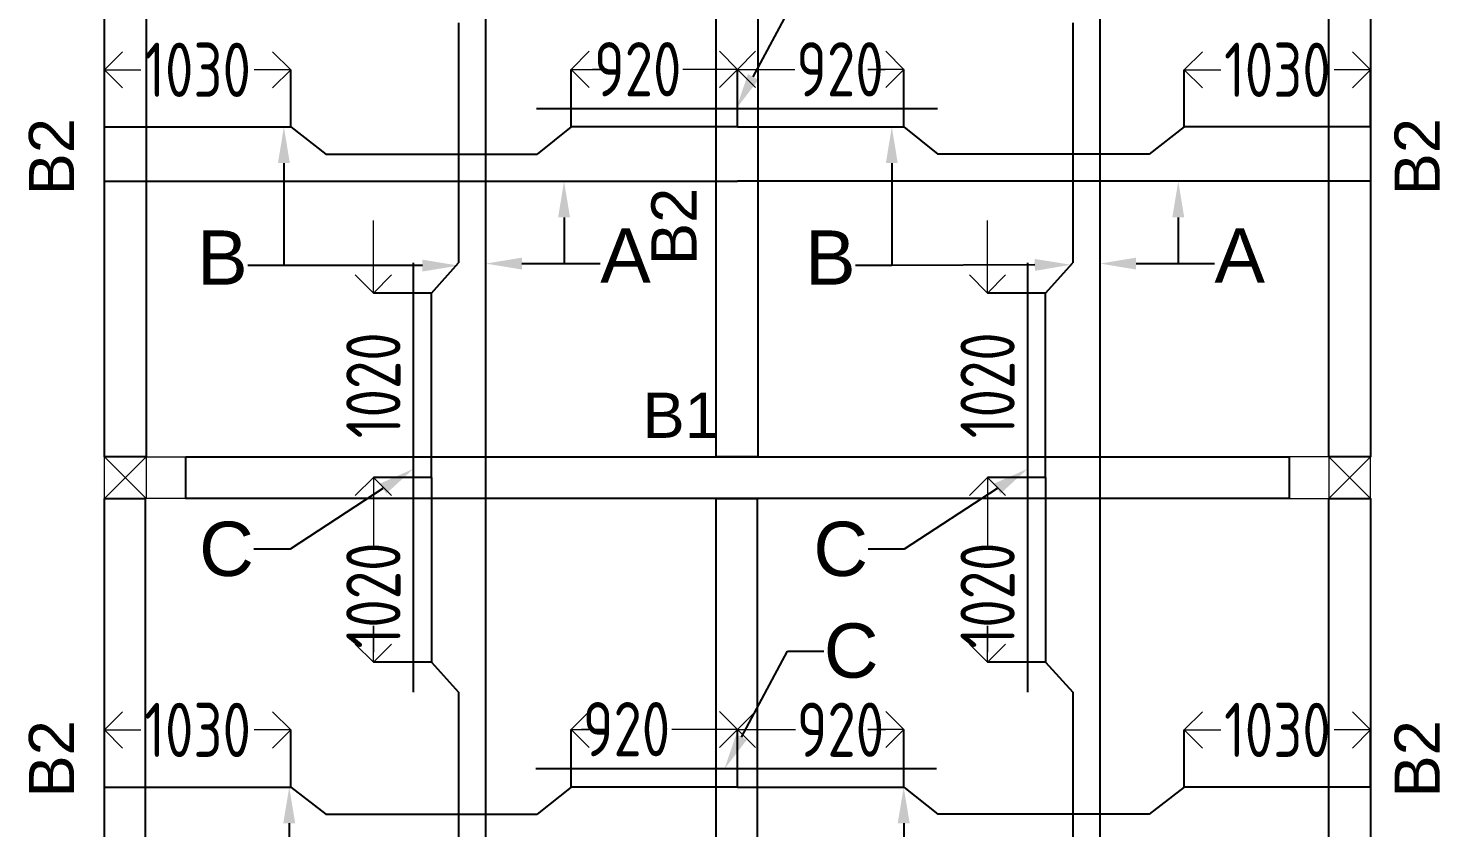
# Model space of a CAD drawing. Header units: inches. Extents: x -605 to 2991212, y -2872845 to 0.
# Drawn here: x 2845489 to 2853293, y -2299401 to -2294982 of the extents above; entities that cross this region are included whole.
import ezdxf
from ezdxf import colors
from ezdxf.entities.mleader import LeaderData, LeaderLine
from ezdxf.enums import TextEntityAlignment as Align
from ezdxf.math import Vec2, Vec3

# ---------------------------------------------------------------- set-up
doc = ezdxf.new("R2010")
doc.units = ezdxf.units.IN
doc.header["$LTSCALE"] = 600
doc.header["$MEASUREMENT"] = 0
for name, color, linetype, lineweight in [('rDIMension', 1, 'Continuous', 18), ('rRCC 2', 40, 'Continuous', 15), ('rREINF 1', 1, 'Continuous', 25)]:
    doc.layers.add(name, color=color, linetype=linetype, lineweight=lineweight)
doc.styles.add('DIM', font='geniso.shx', dxfattribs={"width": 0.85})
doc.styles.get("Standard").update_dxf_attribs({"font": 'arial.ttf'})
doc.dimstyles.new('ST-100', dxfattribs={"dimscale": 100, "dimtxt": 2.5, "dimasz": 2, "dimexe": 0.18, "dimexo": 0.0625, "dimgap": 0.2, "dimtad": 0, "dimdec": 0, "dimzin": 0, "dimdsep": 46, "dimtxsty": 'DIM', "dimblk": 'OPEN90', "dimcen": 0.09, "dimclrd": 256, "dimclrt": 7, "dimadec": 0, "dimazin": 0, "dimtfac": 1, "dimtdec": 0, "dimtofl": 0, "dimtmove": 0, "dimatfit": 3, "dimldrblk": 'OPEN90', "dimfxl": 1, "dimtolj": 1, "dimtzin": 0, "dimlwd": -1, "dimarcsym": 0})

# ---------------------------------------------------------------- blocks, each defined once
blk = doc.blocks.new('_Open90')
at = {"color": 0, "linetype": 'ByBlock', "lineweight": -2}
for p, q in [((-0.5, 0.5), (0, 0)), ((0, 0), (-1, 0)), ((0, 0), (-0.5, -0.5))]:
    blk.add_line(p, q, dxfattribs=at)
blk = doc.blocks.new('*D1031')
at = {"layer": 'Defpoints', "color": 0, "linetype": 'ByBlock'}
for p in [(2846940.3, -2295211.3), (2845910.3, -2295527.1), (2846940.3, -2295527.1)]:
    blk.add_point(p, dxfattribs=at)
at = {"layer": 'rDIMension', "color": 0, "linetype": 'ByBlock', "lineweight": -2}
for p, q in [((2845910.3, -2295527.1), (2845910.3, -2295211.3)), ((2846940.3, -2295527.1), (2846940.3, -2295211.3))]:
    blk.add_line(p, q, dxfattribs=at)
at = {"layer": 'rDIMension'}
for p, q in [((2846110.3, -2295211.3), (2846111.9, -2295211.3)), ((2846740.3, -2295211.3), (2846738.6, -2295211.3))]:
    blk.add_line(p, q, dxfattribs=at)
at = {"layer": 'rDIMension', "linetype": 'ByBlock', "xscale": 200, "yscale": 200, "zscale": 200, "rotation": 180}
blk.add_blockref('_Open90', (2845910.3, -2295211.3), dxfattribs=at)
at = {"layer": 'rDIMension', "linetype": 'ByBlock', "xscale": 200, "yscale": 200, "zscale": 200}
blk.add_blockref('_Open90', (2846940.3, -2295211.3), dxfattribs=at)
at = {"layer": 'rDIMension', "color": 7, "linetype": 'ByBlock', "insert": (2846425.3, -2295211.3), "char_height": 300, "attachment_point": 5, "style": 'DIM'}
blk.add_mtext('\\A1;1030', dxfattribs=at)
blk = doc.blocks.new('*D1032')
at = {"layer": 'Defpoints', "color": 0, "linetype": 'ByBlock'}
for p in [(2849410.3, -2295208.7), (2848490.3, -2295527.1), (2849410.3, -2295527.1)]:
    blk.add_point(p, dxfattribs=at)
at = {"layer": 'rDIMension', "color": 0, "linetype": 'ByBlock', "lineweight": -2}
for p, q in [((2848490.3, -2295527.1), (2848490.3, -2295208.7)), ((2849410.3, -2295527.1), (2849410.3, -2295208.7))]:
    blk.add_line(p, q, dxfattribs=at)
at = {"layer": 'rDIMension'}
for p, q in [((2848690.3, -2295208.7), (2848609.3, -2295208.7)), ((2849210.3, -2295208.7), (2849108.5, -2295208.7))]:
    blk.add_line(p, q, dxfattribs=at)
at = {"layer": 'rDIMension', "linetype": 'ByBlock', "xscale": 200, "yscale": 200, "zscale": 200, "rotation": 180}
blk.add_blockref('_Open90', (2848490.3, -2295208.7), dxfattribs=at)
at = {"layer": 'rDIMension', "linetype": 'ByBlock', "xscale": 200, "yscale": 200, "zscale": 200}
blk.add_blockref('_Open90', (2849410.3, -2295208.7), dxfattribs=at)
at = {"layer": 'rDIMension', "color": 7, "linetype": 'ByBlock', "insert": (2848858.9, -2295208.1), "char_height": 300, "attachment_point": 5, "style": 'DIM'}
blk.add_mtext('\\A1;920', dxfattribs=at)
blk = doc.blocks.new('*D1033')
at = {"layer": 'Defpoints', "color": 0, "linetype": 'ByBlock'}
for p in [(2851880.3, -2295211.3), (2851880.3, -2295527.1), (2852910.3, -2295527.1)]:
    blk.add_point(p, dxfattribs=at)
at = {"layer": 'rDIMension', "color": 0, "linetype": 'ByBlock', "lineweight": -2}
for p, q in [((2851880.3, -2295527.1), (2851880.3, -2295211.3)), ((2852910.3, -2295527.1), (2852910.3, -2295211.3))]:
    blk.add_line(p, q, dxfattribs=at)
at = {"layer": 'rDIMension'}
for p, q in [((2852080.3, -2295211.3), (2852081.9, -2295211.3)), ((2852710.3, -2295211.3), (2852708.6, -2295211.3))]:
    blk.add_line(p, q, dxfattribs=at)
at = {"layer": 'rDIMension', "linetype": 'ByBlock', "xscale": 200, "yscale": 200, "zscale": 200, "rotation": 180}
blk.add_blockref('_Open90', (2851880.3, -2295211.3), dxfattribs=at)
at = {"layer": 'rDIMension', "linetype": 'ByBlock', "xscale": 200, "yscale": 200, "zscale": 200}
blk.add_blockref('_Open90', (2852910.3, -2295211.3), dxfattribs=at)
at = {"layer": 'rDIMension', "color": 7, "linetype": 'ByBlock', "insert": (2852395.3, -2295211.3), "char_height": 300, "attachment_point": 5, "style": 'DIM'}
blk.add_mtext('\\A1;1030', dxfattribs=at)
blk = doc.blocks.new('*D1034')
at = {"layer": 'Defpoints', "color": 0, "linetype": 'ByBlock'}
for p in [(2849410.3, -2295208.7), (2849410.3, -2295527.1), (2850330.3, -2295527.1)]:
    blk.add_point(p, dxfattribs=at)
at = {"layer": 'rDIMension', "color": 0, "linetype": 'ByBlock', "lineweight": -2}
for p, q in [((2849410.3, -2295527.1), (2849410.3, -2295208.7)), ((2850330.3, -2295527.1), (2850330.3, -2295208.7))]:
    blk.add_line(p, q, dxfattribs=at)
at = {"layer": 'rDIMension'}
for p, q in [((2849610.3, -2295208.7), (2849727.4, -2295208.7)), ((2850130.3, -2295208.7), (2850226.6, -2295208.7))]:
    blk.add_line(p, q, dxfattribs=at)
at = {"layer": 'rDIMension', "linetype": 'ByBlock', "xscale": 200, "yscale": 200, "zscale": 200, "rotation": 180}
blk.add_blockref('_Open90', (2849410.3, -2295208.7), dxfattribs=at)
at = {"layer": 'rDIMension', "linetype": 'ByBlock', "xscale": 200, "yscale": 200, "zscale": 200}
blk.add_blockref('_Open90', (2850330.3, -2295208.7), dxfattribs=at)
at = {"layer": 'rDIMension', "color": 7, "linetype": 'ByBlock', "insert": (2849977, -2295208.5), "char_height": 300, "attachment_point": 5, "style": 'DIM'}
blk.add_mtext('\\A1;920', dxfattribs=at)
blk = doc.blocks.new('*D1035')
at = {"layer": 'Defpoints', "color": 0, "linetype": 'ByBlock'}
for p in [(2846940.3, -2298859.8), (2845910.3, -2299175.6), (2846940.3, -2299175.6)]:
    blk.add_point(p, dxfattribs=at)
at = {"layer": 'rDIMension', "color": 0, "linetype": 'ByBlock', "lineweight": -2}
for p, q in [((2845910.3, -2299175.6), (2845910.3, -2298859.8)), ((2846940.3, -2299175.6), (2846940.3, -2298859.8))]:
    blk.add_line(p, q, dxfattribs=at)
at = {"layer": 'rDIMension'}
for p, q in [((2846110.3, -2298859.8), (2846111.9, -2298859.8)), ((2846740.3, -2298859.8), (2846738.6, -2298859.8))]:
    blk.add_line(p, q, dxfattribs=at)
at = {"layer": 'rDIMension', "linetype": 'ByBlock', "xscale": 200, "yscale": 200, "zscale": 200, "rotation": 180}
blk.add_blockref('_Open90', (2845910.3, -2298859.8), dxfattribs=at)
at = {"layer": 'rDIMension', "linetype": 'ByBlock', "xscale": 200, "yscale": 200, "zscale": 200}
blk.add_blockref('_Open90', (2846940.3, -2298859.8), dxfattribs=at)
at = {"layer": 'rDIMension', "color": 7, "linetype": 'ByBlock', "insert": (2846425.3, -2298859.8), "char_height": 300, "attachment_point": 5, "style": 'DIM'}
blk.add_mtext('\\A1;1030', dxfattribs=at)
blk = doc.blocks.new('*D1036')
at = {"layer": 'Defpoints', "color": 0, "linetype": 'ByBlock'}
for p in [(2849410.3, -2298857.2), (2848490.3, -2299175.6), (2849410.3, -2299175.6)]:
    blk.add_point(p, dxfattribs=at)
at = {"layer": 'rDIMension', "color": 0, "linetype": 'ByBlock', "lineweight": -2}
for p, q in [((2848490.3, -2299175.6), (2848490.3, -2298857.2)), ((2849410.3, -2299175.6), (2849410.3, -2298857.2))]:
    blk.add_line(p, q, dxfattribs=at)
at = {"layer": 'rDIMension'}
for p, q in [((2848690.3, -2298857.2), (2848547.2, -2298857.2)), ((2849210.3, -2298857.2), (2849046.4, -2298857.2))]:
    blk.add_line(p, q, dxfattribs=at)
at = {"layer": 'rDIMension', "linetype": 'ByBlock', "xscale": 200, "yscale": 200, "zscale": 200, "rotation": 180}
blk.add_blockref('_Open90', (2848490.3, -2298857.2), dxfattribs=at)
at = {"layer": 'rDIMension', "linetype": 'ByBlock', "xscale": 200, "yscale": 200, "zscale": 200}
blk.add_blockref('_Open90', (2849410.3, -2298857.2), dxfattribs=at)
at = {"layer": 'rDIMension', "color": 7, "linetype": 'ByBlock', "insert": (2848796.8, -2298855.6), "char_height": 300, "attachment_point": 5, "style": 'DIM'}
blk.add_mtext('\\A1;920', dxfattribs=at)
blk = doc.blocks.new('*D1037')
at = {"layer": 'Defpoints', "color": 0, "linetype": 'ByBlock'}
for p in [(2851880.3, -2298859.8), (2851880.3, -2299175.6), (2852910.3, -2299175.6)]:
    blk.add_point(p, dxfattribs=at)
at = {"layer": 'rDIMension', "color": 0, "linetype": 'ByBlock', "lineweight": -2}
for p, q in [((2851880.3, -2299175.6), (2851880.3, -2298859.8)), ((2852910.3, -2299175.6), (2852910.3, -2298859.8))]:
    blk.add_line(p, q, dxfattribs=at)
at = {"layer": 'rDIMension'}
for p, q in [((2852080.3, -2298859.8), (2852081.9, -2298859.8)), ((2852710.3, -2298859.8), (2852708.6, -2298859.8))]:
    blk.add_line(p, q, dxfattribs=at)
at = {"layer": 'rDIMension', "linetype": 'ByBlock', "xscale": 200, "yscale": 200, "zscale": 200, "rotation": 180}
blk.add_blockref('_Open90', (2851880.3, -2298859.8), dxfattribs=at)
at = {"layer": 'rDIMension', "linetype": 'ByBlock', "xscale": 200, "yscale": 200, "zscale": 200}
blk.add_blockref('_Open90', (2852910.3, -2298859.8), dxfattribs=at)
at = {"layer": 'rDIMension', "color": 7, "linetype": 'ByBlock', "insert": (2852395.3, -2298859.8), "char_height": 300, "attachment_point": 5, "style": 'DIM'}
blk.add_mtext('\\A1;1030', dxfattribs=at)
blk = doc.blocks.new('*D1038')
at = {"layer": 'Defpoints', "color": 0, "linetype": 'ByBlock'}
for p in [(2849410.3, -2298857.2), (2849410.3, -2299175.6), (2850330.3, -2299175.6)]:
    blk.add_point(p, dxfattribs=at)
at = {"layer": 'rDIMension', "color": 0, "linetype": 'ByBlock', "lineweight": -2}
for p, q in [((2849410.3, -2299175.6), (2849410.3, -2298857.2)), ((2850330.3, -2299175.6), (2850330.3, -2298857.2))]:
    blk.add_line(p, q, dxfattribs=at)
at = {"layer": 'rDIMension'}
for p, q in [((2849610.3, -2298857.2), (2849730.1, -2298857.2)), ((2850130.3, -2298857.2), (2850229.3, -2298857.2))]:
    blk.add_line(p, q, dxfattribs=at)
at = {"layer": 'rDIMension', "linetype": 'ByBlock', "xscale": 200, "yscale": 200, "zscale": 200, "rotation": 180}
blk.add_blockref('_Open90', (2849410.3, -2298857.2), dxfattribs=at)
at = {"layer": 'rDIMension', "linetype": 'ByBlock', "xscale": 200, "yscale": 200, "zscale": 200}
blk.add_blockref('_Open90', (2850330.3, -2298857.2), dxfattribs=at)
at = {"layer": 'rDIMension', "color": 7, "linetype": 'ByBlock', "insert": (2849979.7, -2298858.6), "char_height": 300, "attachment_point": 5, "style": 'DIM'}
blk.add_mtext('\\A1;920', dxfattribs=at)
blk = doc.blocks.new('*D1064')
at = {"layer": 'Defpoints', "color": 0, "linetype": 'ByBlock'}
for p in [(2847717.8, -2296445), (2847397.1, -2297465), (2847717.8, -2297465)]:
    blk.add_point(p, dxfattribs=at)
at = {"layer": 'rDIMension'}
for p, q in [((2847397.1, -2296245), (2847397.1, -2296045)), ((2847397.1, -2297665), (2847397.1, -2297865))]:
    blk.add_line(p, q, dxfattribs=at)
at = {"layer": 'rDIMension', "color": 0, "linetype": 'ByBlock', "lineweight": -2}
for p, q in [((2847717.8, -2296445), (2847397.1, -2296445)), ((2847717.8, -2297465), (2847397.1, -2297465))]:
    blk.add_line(p, q, dxfattribs=at)
at = {"layer": 'rDIMension', "linetype": 'ByBlock', "xscale": 200, "yscale": 200, "zscale": 200}
for p, rotation in [((2847397.1, -2296445), 270), ((2847397.1, -2297465), 90)]:
    blk.add_blockref('_Open90', p, dxfattribs=dict(at, rotation=rotation))
at = {"layer": 'rDIMension', "color": 7, "linetype": 'ByBlock', "insert": (2847397.1, -2296955), "char_height": 300, "attachment_point": 5, "rotation": 90, "style": 'DIM'}
blk.add_mtext('\\A1;1020', dxfattribs=at)
blk = doc.blocks.new('*D1066')
at = {"layer": 'Defpoints', "color": 0, "linetype": 'ByBlock'}
for p in [(2851113.6, -2296445), (2850792.9, -2297465), (2851113.6, -2297465)]:
    blk.add_point(p, dxfattribs=at)
at = {"layer": 'rDIMension'}
for p, q in [((2850792.9, -2296245), (2850792.9, -2296045)), ((2850792.9, -2297665), (2850792.9, -2297865))]:
    blk.add_line(p, q, dxfattribs=at)
at = {"layer": 'rDIMension', "color": 0, "linetype": 'ByBlock', "lineweight": -2}
for p, q in [((2851113.6, -2296445), (2850792.9, -2296445)), ((2851113.6, -2297465), (2850792.9, -2297465))]:
    blk.add_line(p, q, dxfattribs=at)
at = {"layer": 'rDIMension', "linetype": 'ByBlock', "xscale": 200, "yscale": 200, "zscale": 200}
for p, rotation in [((2850792.9, -2296445), 270), ((2850792.9, -2297465), 90)]:
    blk.add_blockref('_Open90', p, dxfattribs=dict(at, rotation=rotation))
at = {"layer": 'rDIMension', "color": 7, "linetype": 'ByBlock', "insert": (2850792.9, -2296955), "char_height": 300, "attachment_point": 5, "rotation": 90, "style": 'DIM'}
blk.add_mtext('\\A1;1020', dxfattribs=at)
blk = doc.blocks.new('*D1067')
at = {"layer": 'Defpoints', "color": 0, "linetype": 'ByBlock'}
for p in [(2847397.1, -2297465), (2847717.8, -2297465), (2847717.8, -2298485)]:
    blk.add_point(p, dxfattribs=at)
at = {"layer": 'rDIMension', "color": 0, "linetype": 'ByBlock', "lineweight": -2}
for p, q in [((2847717.8, -2297465), (2847397.1, -2297465)), ((2847717.8, -2298485), (2847397.1, -2298485))]:
    blk.add_line(p, q, dxfattribs=at)
at = {"layer": 'rDIMension'}
for p, q in [((2847397.1, -2297665), (2847397.1, -2297803.3)), ((2847397.1, -2298285), (2847397.1, -2298430))]:
    blk.add_line(p, q, dxfattribs=at)
at = {"layer": 'rDIMension', "linetype": 'ByBlock', "xscale": 200, "yscale": 200, "zscale": 200}
for p, rotation in [((2847397.1, -2297465), 90), ((2847397.1, -2298485), 270)]:
    blk.add_blockref('_Open90', p, dxfattribs=dict(at, rotation=rotation))
at = {"layer": 'rDIMension', "color": 7, "linetype": 'ByBlock', "insert": (2847397.1, -2298116.7), "char_height": 300, "attachment_point": 5, "rotation": 90, "style": 'DIM'}
blk.add_mtext('\\A1;1020', dxfattribs=at)
blk = doc.blocks.new('*D1069')
at = {"layer": 'Defpoints', "color": 0, "linetype": 'ByBlock'}
for p in [(2850792.9, -2297465), (2851113.6, -2297465), (2851113.6, -2298485)]:
    blk.add_point(p, dxfattribs=at)
at = {"layer": 'rDIMension', "color": 0, "linetype": 'ByBlock', "lineweight": -2}
for p, q in [((2851113.6, -2297465), (2850792.9, -2297465)), ((2851113.6, -2298485), (2850792.9, -2298485))]:
    blk.add_line(p, q, dxfattribs=at)
at = {"layer": 'rDIMension'}
for p, q in [((2850792.9, -2297665), (2850792.9, -2297803.3)), ((2850792.9, -2298285), (2850792.9, -2298430))]:
    blk.add_line(p, q, dxfattribs=at)
at = {"layer": 'rDIMension', "linetype": 'ByBlock', "xscale": 200, "yscale": 200, "zscale": 200}
for p, rotation in [((2850792.9, -2297465), 90), ((2850792.9, -2298485), 270)]:
    blk.add_blockref('_Open90', p, dxfattribs=dict(at, rotation=rotation))
at = {"layer": 'rDIMension', "color": 7, "linetype": 'ByBlock', "insert": (2850792.9, -2298116.7), "char_height": 300, "attachment_point": 5, "rotation": 90, "style": 'DIM'}
blk.add_mtext('\\A1;1020', dxfattribs=at)

msp = doc.modelspace()

# ---------------------------------------------------------------- linework, layer by layer
at = {"color": 4, "linetype": 'ByBlock'}
for points in [[(2848017.8, -2293765), (2848017.8, -2297465)], [(2851413.6, -2293765), (2851413.6, -2297465)], [(2847867.8, -2294951.8), (2847867.8, -2296278.2)], [(2851263.6, -2294951.8), (2851263.6, -2296278.2)], [(2850516.3, -2295427.1), (2848299.8, -2295427.1)], [(2845910.3, -2295527.1), (2846940.3, -2295527.1), (2847133.5, -2295677.1)], [(2849410.3, -2295527.1), (2848490.3, -2295527.1), (2848302, -2295677.1)], [(2849410.3, -2295527.1), (2850330.3, -2295527.1), (2850518.5, -2295677.1)], [(2852910.3, -2295527.1), (2851880.3, -2295527.1), (2851687, -2295677.1)], [(2847133.5, -2295677.1), (2848302, -2295677.1)], [(2851687, -2295677.1), (2850518.5, -2295677.1)], [(2845910.3, -2295827.1), (2849410.3, -2295827.1)], [(2852910.3, -2295827.1), (2849410.3, -2295827.1)], [(2847617.8, -2296278.2), (2847617.8, -2298651.8)], [(2847717.8, -2297465), (2847717.8, -2296445), (2847867.8, -2296278.2)], [(2851013.6, -2296278.2), (2851013.6, -2298651.8)], [(2851113.6, -2297465), (2851113.6, -2296445), (2851263.6, -2296278.2)], [(2847717.8, -2297465), (2847717.8, -2298485), (2847867.8, -2298651.8)], [(2848017.8, -2297465), (2848017.8, -2301165)], [(2851113.6, -2297465), (2851113.6, -2298485), (2851263.6, -2298651.8)], [(2851413.6, -2297465), (2851413.6, -2301165)], [(2847867.8, -2298651.8), (2847867.8, -2299978.2)], [(2851263.6, -2298651.8), (2851263.6, -2299978.2)], [(2850511.3, -2299075.6), (2848294.8, -2299075.6)], [(2845910.3, -2299175.6), (2846940.3, -2299175.6), (2847133.5, -2299325.6)], [(2849410.3, -2299175.6), (2848490.3, -2299175.6), (2848302, -2299325.6)], [(2849410.3, -2299175.6), (2850330.3, -2299175.6), (2850518.5, -2299325.6)], [(2852910.3, -2299175.6), (2851880.3, -2299175.6), (2851687, -2299325.6)], [(2847133.5, -2299325.6), (2848302, -2299325.6)], [(2851687, -2299325.6), (2850518.5, -2299325.6)]]:
    msp.add_lwpolyline(points, dxfattribs=at)
at = {"color": 1, "linetype": 'ByBlock'}
for points in [[(2845910.3, -2293880), (2846140.3, -2293880), (2846140.3, -2297350), (2845910.3, -2297350)], [(2849293.1, -2293880), (2849523.1, -2293880), (2849523.1, -2297350), (2849293.1, -2297350)], [(2852680.3, -2293880), (2852910.3, -2293880), (2852910.3, -2297350), (2852680.3, -2297350)], [(2846360.3, -2297350), (2852460.3, -2297350), (2852460.3, -2297580), (2846360.3, -2297580)], [(2845910.3, -2297580), (2846135.3, -2297580), (2846135.3, -2301050), (2845910.3, -2301050)], [(2849293.1, -2297580), (2849518.1, -2297580), (2849518.1, -2301050), (2849293.1, -2301050)], [(2852680.3, -2297580), (2852910.3, -2297580), (2852910.3, -2301050), (2852680.3, -2301050)]]:
    msp.add_lwpolyline(points, close=True, dxfattribs=at)
at = {"layer": 'rRCC 2', "color": 6}
for p, q in [((2845910.3, -2297350), (2846140.3, -2297580)), ((2845910.3, -2297580), (2846140.3, -2297350)), ((2852910.3, -2297350), (2852680.3, -2297580)), ((2852910.3, -2297580), (2852680.3, -2297350))]:
    msp.add_line(p, q, dxfattribs=at)
for points in [[(2845910.3, -2297580), (2845910.3, -2297350), (2846360.3, -2297350), (2846360.3, -2297580)], [(2845910.3, -2297350), (2846140.3, -2297350), (2846140.3, -2297580), (2845910.3, -2297580)], [(2852910.3, -2297580), (2852910.3, -2297350), (2852460.3, -2297350), (2852460.3, -2297580)], [(2852910.3, -2297350), (2852680.3, -2297350), (2852680.3, -2297580), (2852910.3, -2297580)]]:
    msp.add_lwpolyline(points, close=True, dxfattribs=at)

# ---------------------------------------------------------------- texts
at = {"layer": 'rRCC 2'}
for p in [(2845617.6, -2295691.5), (2853168, -2295691.5), (2849058.9, -2296076.7), (2845617.6, -2299019.8), (2853168, -2299019.8)]:
    msp.add_text('B2', height=250, rotation=90, dxfattribs=at).set_placement(p, align=Align.MIDDLE_CENTER)
msp.add_text('B1', height=250, dxfattribs=at).set_placement((2849099, -2297120.5), align=Align.MIDDLE_CENTER)

# ---------------------------------------------------------------- dimensions: what is measured, and where the dimension line sits
at = {"layer": 'rDIMension', "color": 1, "linetype": 'ByBlock'}
for base, p1, p2, override, picture, middle in [((2846940.3, -2295211.3), (2845910.3, -2295527.1), (2846940.3, -2295527.1), {"dimtxt": 3, "dimasz": 2, "dimexe": 0, "dimexo": 0, "dimtmove": 1, "dimfxl": 1.25, "dimtfillclr": 256, "dimarcsym": 2}, '*D1031', (2846425.3, -2295211.3)), ((2849410.3, -2295208.7), (2848490.3, -2295527.1), (2849410.3, -2295527.1), {"dimtxt": 3, "dimexe": 0, "dimexo": 0, "dimtmove": 1, "dimfxl": 1.25, "dimtfillclr": 256, "dimarcsym": 2}, '*D1032', (2848858.9, -2295208.1)), ((2846940.3, -2298859.8), (2845910.3, -2299175.6), (2846940.3, -2299175.6), {"dimtxt": 3, "dimasz": 2, "dimexe": 0, "dimexo": 0, "dimtmove": 1, "dimfxl": 1.25, "dimtfillclr": 256, "dimarcsym": 2}, '*D1035', (2846425.3, -2298859.8)), ((2849410.3, -2298857.2), (2848490.3, -2299175.6), (2849410.3, -2299175.6), {"dimtxt": 3, "dimexe": 0, "dimexo": 0, "dimtmove": 1, "dimfxl": 1.25, "dimtfillclr": 256, "dimarcsym": 2}, '*D1036', (2848796.8, -2298855.6))]:
    dim = msp.add_linear_dim(base=base, p1=p1, p2=p2, dimstyle='ST-100', override=override, dxfattribs=at)
    dim.commit()
    dim.dimension.update_dxf_attribs({"geometry": picture, "text_midpoint": middle, "dimtype": 160})
for base, p1, p2, angle, override, picture, middle in [((2849410.3, -2295208.7), (2850330.3, -2295527.1), (2849410.3, -2295527.1), 180, {"dimtxt": 3, "dimexe": 0, "dimexo": 0, "dimtmove": 1, "dimfxl": 1.25, "dimtfillclr": 256, "dimarcsym": 2}, '*D1034', (2849977, -2295208.5)), ((2851880.3, -2295211.3), (2852910.3, -2295527.1), (2851880.3, -2295527.1), 180, {"dimtxt": 3, "dimasz": 2, "dimexe": 0, "dimexo": 0, "dimtmove": 1, "dimfxl": 1.25, "dimtfillclr": 256, "dimarcsym": 2}, '*D1033', (2852395.3, -2295211.3)), ((2847397.1, -2297465), (2847717.8, -2298485), (2847717.8, -2297465), 90, {"dimtxt": 3, "dimexe": 0, "dimexo": 0, "dimtmove": 1, "dimfxl": 1.25, "dimtfillclr": 256, "dimarcsym": 2}, '*D1067', (2847397.1, -2298116.7)), ((2850792.9, -2297465), (2851113.6, -2298485), (2851113.6, -2297465), 90, {"dimtxt": 3, "dimexe": 0, "dimexo": 0, "dimtmove": 1, "dimfxl": 1.25, "dimtfillclr": 256, "dimarcsym": 2}, '*D1069', (2850792.9, -2298116.7)), ((2849410.3, -2298857.2), (2850330.3, -2299175.6), (2849410.3, -2299175.6), 180, {"dimtxt": 3, "dimexe": 0, "dimexo": 0, "dimtmove": 1, "dimfxl": 1.25, "dimtfillclr": 256, "dimarcsym": 2}, '*D1038', (2849979.7, -2298858.6)), ((2851880.3, -2298859.8), (2852910.3, -2299175.6), (2851880.3, -2299175.6), 180, {"dimtxt": 3, "dimasz": 2, "dimexe": 0, "dimexo": 0, "dimtmove": 1, "dimfxl": 1.25, "dimtfillclr": 256, "dimarcsym": 2}, '*D1037', (2852395.3, -2298859.8))]:
    dim = msp.add_linear_dim(base=base, p1=p1, p2=p2, angle=angle, dimstyle='ST-100', override=override, dxfattribs=at)
    dim.commit()
    dim.dimension.update_dxf_attribs({"geometry": picture, "text_midpoint": middle, "dimtype": 160})
for base, p1, p2, picture, middle in [((2847397.1, -2297465), (2847717.8, -2296445), (2847717.8, -2297465), '*D1064', (2847397.1, -2296955)), ((2850792.9, -2297465), (2851113.6, -2296445), (2851113.6, -2297465), '*D1066', (2850792.9, -2296955))]:
    dim = msp.add_linear_dim(base=base, p1=p1, p2=p2, angle=90, dimstyle='ST-100', override={"dimtxt": 3, "dimexe": 0, "dimexo": 0, "dimtmove": 1, "dimfxl": 1.25, "dimtfillclr": 256, "dimarcsym": 2}, dxfattribs=at)
    dim.commit()
    dim.dimension.update_dxf_attribs({"geometry": picture, "text_midpoint": middle})

# ---------------------------------------------------------------- leaders
at = {"layer": 'rREINF 1', "color": 3, "linetype": 'ByBlock'}
ml = msp.add_multileader_mtext('Standard', dxfattribs=at)
ml.set_content('C', color=3)
ml.set_leader_properties()
ml.build(insert=Vec2(0, 0))
ml.multileader.update_dxf_attribs({"text_top_attachment_type": 0, "text_bottom_attachment_type": 0, "dogleg_length": 200, "arrow_head_size": 200})
ctx = ml.context
ctx.base_point, ctx.char_height, ctx.arrow_head_size, ctx.landing_gap_size, ctx.plane_origin = Vec3(2849951.9, -2294775.2), 300, 200, 0.09, Vec3(2848981.1, -2295677.7)
notes = []
notes.append((ctx, [(0, (1, 1, 0), (2849751.9, -2294775.2), (1, 0), 200, [(0, [(2849402.5, -2295427.1)], 256, [])])]))
ctx.mtext.insert, ctx.mtext.flow_direction = Vec3(2849952, -2294622.6), 5
ml = msp.add_multileader_mtext('Standard', dxfattribs=at)
ml.set_content('B', color=3)
ml.set_leader_properties()
ml.build(insert=Vec2(0, 0))
ml.multileader.update_dxf_attribs({"text_top_attachment_type": 0, "text_bottom_attachment_type": 0, "dogleg_length": 200, "arrow_head_size": 200})
ctx = ml.context
ctx.base_point, ctx.char_height, ctx.arrow_head_size, ctx.landing_gap_size, ctx.plane_origin = Vec3(2846475.6, -2296293.4), 300, 200, 0.09, Vec3(2846936.5, -2295700.2)
ctx.text_align_type = 2
notes.append((ctx, [(0, (1, 1, 0), (2846902.4, -2296293.4), (-1, 0), 200, [(0, [(2846902.4, -2295527.1)], 256, [])])]))
ctx.mtext.insert, ctx.mtext.alignment, ctx.mtext.flow_direction = Vec3(2846702.3, -2296099), 3, 5
ml = msp.add_multileader_mtext('Standard', dxfattribs=at)
ml.set_content('B', color=3)
ml.set_leader_properties()
ml.build(insert=Vec2(0, 0))
ml.multileader.update_dxf_attribs({"text_top_attachment_type": 0, "text_bottom_attachment_type": 0, "dogleg_length": 200, "arrow_head_size": 200})
ctx = ml.context
ctx.base_point, ctx.char_height, ctx.arrow_head_size, ctx.landing_gap_size, ctx.plane_origin = Vec3(2849836.7, -2296293.4), 300, 200, 0.09, Vec3(2850297.5, -2295700.2)
ctx.text_align_type = 2
notes.append((ctx, [(0, (1, 1, 0), (2850263.4, -2296293.4), (-1, 0), 200, [(0, [(2850263.4, -2295527.1)], 256, [])])]))
ctx.mtext.insert, ctx.mtext.alignment, ctx.mtext.flow_direction = Vec3(2850063.3, -2296099), 3, 5
ml = msp.add_multileader_mtext('Standard', dxfattribs=at)
ml.set_content('A', color=3)
ml.set_leader_properties()
ml.build(insert=Vec2(0, 0))
ml.multileader.update_dxf_attribs({"text_top_attachment_type": 0, "text_bottom_attachment_type": 0, "dogleg_length": 200, "arrow_head_size": 200})
ctx = ml.context
ctx.base_point, ctx.char_height, ctx.arrow_head_size, ctx.landing_gap_size, ctx.plane_origin = Vec3(2848651.4, -2296282.3), 300, 200, 0.09, Vec3(2848604.8, -2295689.1)
notes.append((ctx, [(0, (1, 1, 0), (2848451.4, -2296282.3), (1, 0), 200, [(0, [(2848451.4, -2295827.1)], 256, [])])]))
ctx.mtext.insert, ctx.mtext.flow_direction = Vec3(2848651.5, -2296087.9), 5
ml = msp.add_multileader_mtext('Standard', dxfattribs=at)
ml.set_content('A', color=3)
ml.set_leader_properties()
ml.build(insert=Vec2(0, 0))
ml.multileader.update_dxf_attribs({"text_top_attachment_type": 0, "text_bottom_attachment_type": 0, "dogleg_length": 200, "arrow_head_size": 200})
ctx = ml.context
ctx.base_point, ctx.char_height, ctx.arrow_head_size, ctx.landing_gap_size, ctx.plane_origin = Vec3(2852047.2, -2296282.3), 300, 200, 0.09, Vec3(2852000.6, -2295689.1)
notes.append((ctx, [(0, (1, 1, 0), (2851847.2, -2296282.3), (1, 0), 200, [(0, [(2851847.2, -2295827.1)], 256, [])])]))
ctx.mtext.insert, ctx.mtext.flow_direction = Vec3(2852047.3, -2296087.9), 5
ml = msp.add_multileader_mtext('Standard', dxfattribs=at)
ml.set_content('', color=3)
ml.set_leader_properties()
ml.build(insert=Vec2(0, 0))
ml.multileader.update_dxf_attribs({"text_top_attachment_type": 0, "text_bottom_attachment_type": 0, "dogleg_length": 200, "arrow_head_size": 200})
ctx = ml.context
ctx.base_point, ctx.char_height, ctx.arrow_head_size, ctx.landing_gap_size, ctx.plane_origin = Vec3(2846702.2, -2296293.4), 300, 200, 0.09, Vec3(2847505.7, -2296293.4)
ctx.text_align_type = 2
notes.append((ctx, [(0, (1, 1, 0), (2846902.4, -2296293.4), (-1, 0), 200, [(0, [(2847867.8, -2296293.4)], 256, [])])]))
ctx.mtext.insert, ctx.mtext.alignment, ctx.mtext.flow_direction = Vec3(2846702.3, -2296143.4), 3, 5
ml = msp.add_multileader_mtext('Standard', dxfattribs=at)
ml.set_content('', color=3)
ml.set_leader_properties()
ml.build(insert=Vec2(0, 0))
ml.multileader.update_dxf_attribs({"text_top_attachment_type": 0, "text_bottom_attachment_type": 0, "dogleg_length": 200, "arrow_head_size": 200})
ctx = ml.context
ctx.base_point, ctx.char_height, ctx.arrow_head_size, ctx.landing_gap_size, ctx.plane_origin = Vec3(2848651.4, -2296282.3), 300, 200, 0.09, Vec3(2848035.5, -2296282.3)
notes.append((ctx, [(0, (1, 1, 0), (2848451.4, -2296282.3), (1, 0), 200, [(0, [(2848018.6, -2296282.3)], 256, [])])]))
ctx.mtext.insert, ctx.mtext.flow_direction = Vec3(2848651.5, -2296132.3), 5
ml = msp.add_multileader_mtext('Standard', dxfattribs=at)
ml.set_content('', color=3)
ml.set_leader_properties()
ml.build(insert=Vec2(0, 0))
ml.multileader.update_dxf_attribs({"text_top_attachment_type": 0, "text_bottom_attachment_type": 0, "dogleg_length": 200, "arrow_head_size": 200})
ctx = ml.context
ctx.base_point, ctx.char_height, ctx.arrow_head_size, ctx.landing_gap_size, ctx.plane_origin = Vec3(2850063.2, -2296293.4), 300, 200, 0.09, Vec3(2850866.8, -2296293.4)
ctx.text_align_type = 2
notes.append((ctx, [(0, (1, 1, 0), (2850263.4, -2296293.4), (-1, 0), 200, [(0, [(2851254.1, -2296288.7)], 256, [])])]))
ctx.mtext.insert, ctx.mtext.alignment, ctx.mtext.flow_direction = Vec3(2850063.3, -2296143.4), 3, 5
ml = msp.add_multileader_mtext('Standard', dxfattribs=at)
ml.set_content('', color=3)
ml.set_leader_properties()
ml.build(insert=Vec2(0, 0))
ml.multileader.update_dxf_attribs({"text_top_attachment_type": 0, "text_bottom_attachment_type": 0, "dogleg_length": 200, "arrow_head_size": 200})
ctx = ml.context
ctx.base_point, ctx.char_height, ctx.arrow_head_size, ctx.landing_gap_size, ctx.plane_origin = Vec3(2852047.2, -2296282.3), 300, 200, 0.09, Vec3(2851431.3, -2296282.3)
notes.append((ctx, [(0, (1, 1, 0), (2851847.2, -2296282.3), (1, 0), 200, [(0, [(2851414.4, -2296282.3)], 256, [])])]))
ctx.mtext.insert, ctx.mtext.flow_direction = Vec3(2852047.3, -2296132.3), 5
ml = msp.add_multileader_mtext('Standard', dxfattribs=at)
ml.set_content('C', color=3)
ml.set_leader_properties()
ml.build(insert=Vec2(0, 0))
ml.multileader.update_dxf_attribs({"text_top_attachment_type": 0, "text_bottom_attachment_type": 0, "dogleg_length": 200, "arrow_head_size": 200})
ctx = ml.context
ctx.base_point, ctx.char_height, ctx.arrow_head_size, ctx.landing_gap_size, ctx.plane_origin = Vec3(2846471, -2297861.5), 300, 200, 0.09, Vec3(2847367.3, -2297458.9)
ctx.text_align_type = 2
notes.append((ctx, [(1, (1, 1, 0), (2846936.4, -2297861.5), (-1, 0), 200, [(0, [(2847617.8, -2297417)], 256, [])])]))
ctx.mtext.insert, ctx.mtext.alignment, ctx.mtext.flow_direction = Vec3(2846736.3, -2297708.9), 3, 5
ml = msp.add_multileader_mtext('Standard', dxfattribs=at)
ml.set_content('C', color=3)
ml.set_leader_properties()
ml.build(insert=Vec2(0, 0))
ml.multileader.update_dxf_attribs({"text_top_attachment_type": 0, "text_bottom_attachment_type": 0, "dogleg_length": 200, "arrow_head_size": 200})
ctx = ml.context
ctx.base_point, ctx.char_height, ctx.arrow_head_size, ctx.landing_gap_size, ctx.plane_origin = Vec3(2849866.9, -2297861.5), 300, 200, 0.09, Vec3(2850763.1, -2297458.9)
ctx.text_align_type = 2
notes.append((ctx, [(1, (1, 1, 0), (2850332.2, -2297861.5), (-1, 0), 200, [(0, [(2851013.6, -2297417)], 256, [])])]))
ctx.mtext.insert, ctx.mtext.alignment, ctx.mtext.flow_direction = Vec3(2850132.2, -2297708.9), 3, 5
ml = msp.add_multileader_mtext('Standard', dxfattribs=at)
ml.set_content('C', color=3)
ml.set_leader_properties()
ml.build(insert=Vec2(0, 0))
ml.multileader.update_dxf_attribs({"text_top_attachment_type": 0, "text_bottom_attachment_type": 0, "dogleg_length": 200, "arrow_head_size": 200})
ctx = ml.context
ctx.base_point, ctx.char_height, ctx.arrow_head_size, ctx.landing_gap_size, ctx.plane_origin = Vec3(2849887.4, -2298423.7), 300, 200, 0.09, Vec3(2848916.6, -2299326.2)
notes.append((ctx, [(0, (1, 1, 0), (2849687.4, -2298423.7), (1, 0), 200, [(0, [(2849338, -2299075.6)], 256, [])])]))
ctx.mtext.insert, ctx.mtext.flow_direction = Vec3(2849887.5, -2298271.1), 5
ml = msp.add_multileader_mtext('Standard', dxfattribs=at)
ml.set_content('B', color=3)
ml.set_leader_properties()
ml.build(insert=Vec2(0, 0))
ml.multileader.update_dxf_attribs({"text_top_attachment_type": 0, "text_bottom_attachment_type": 0, "dogleg_length": 200, "arrow_head_size": 200})
ctx = ml.context
ctx.base_point, ctx.char_height, ctx.arrow_head_size, ctx.landing_gap_size, ctx.plane_origin = Vec3(2846505.2, -2299941.9), 300, 200, 0.09, Vec3(2846966, -2299348.7)
ctx.text_align_type = 2
notes.append((ctx, [(0, (1, 1, 0), (2846931.9, -2299941.9), (-1, 0), 200, [(0, [(2846931.9, -2299175.6)], 256, [])])]))
ctx.mtext.insert, ctx.mtext.alignment, ctx.mtext.flow_direction = Vec3(2846731.8, -2299747.5), 3, 5
ml = msp.add_multileader_mtext('Standard', dxfattribs=at)
ml.set_content('B', color=3)
ml.set_leader_properties()
ml.build(insert=Vec2(0, 0))
ml.multileader.update_dxf_attribs({"text_top_attachment_type": 0, "text_bottom_attachment_type": 0, "dogleg_length": 200, "arrow_head_size": 200})
ctx = ml.context
ctx.base_point, ctx.char_height, ctx.arrow_head_size, ctx.landing_gap_size, ctx.plane_origin = Vec3(2849902.4, -2299941.9), 300, 200, 0.09, Vec3(2850363.3, -2299348.7)
ctx.text_align_type = 2
notes.append((ctx, [(0, (1, 1, 0), (2850329.2, -2299941.9), (-1, 0), 200, [(0, [(2850329.2, -2299175.6)], 256, [])])]))
ctx.mtext.insert, ctx.mtext.alignment, ctx.mtext.flow_direction = Vec3(2850129.1, -2299747.5), 3, 5
for ctx, leaders in notes:
    for number, flags, end, landing, length, lines in leaders:
        leader = LeaderData()
        leader.index, (leader.has_last_leader_line, leader.has_dogleg_vector, leader.attachment_direction) = number, flags
        leader.last_leader_point, leader.dogleg_vector, leader.dogleg_length = Vec3(end), Vec3(landing), length
        for number, points, colour, breaks in lines:
            line = LeaderLine()
            line.index, line.vertices, line.color, line.breaks = number, Vec3.list(points), colors.encode_raw_color(colour), breaks
            leader.lines.append(line)
        ctx.leaders.append(leader)

doc.saveas('drawing.dxf')
